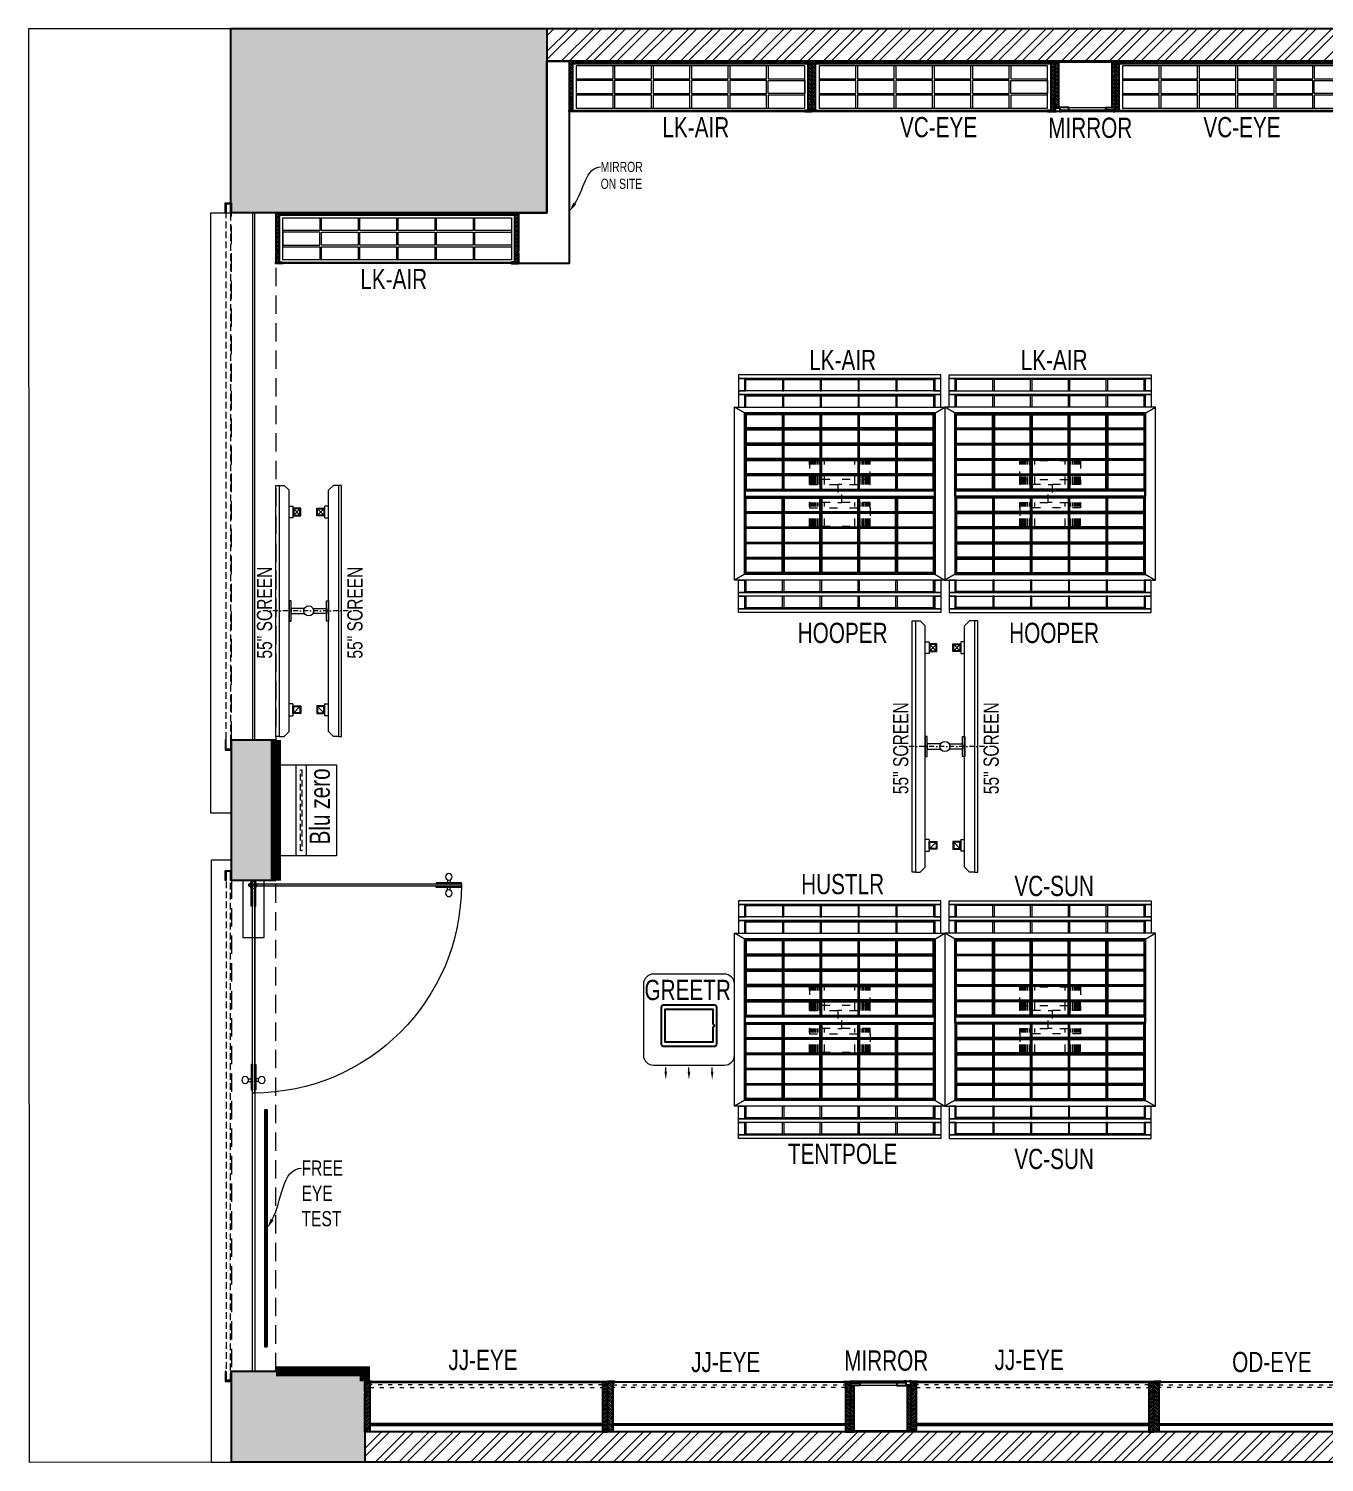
# Model space of a CAD drawing. Header units: feet. Extents: x 9819784 to 9831901, y -7052673 to -7045588.
# Drawn here: x 9819784 to 9826189, y -7052673 to -7045588 of the extents above; entities that cross this region are included whole.
import ezdxf
from ezdxf import colors
from ezdxf.entities.mleader import LeaderData, LeaderLine
from ezdxf.math import Vec2, Vec3

# ---------------------------------------------------------------- set-up
doc = ezdxf.new("R2010")
doc.units = ezdxf.units.FT
doc.header["$LTSCALE"] = 33
doc.header["$MEASUREMENT"] = 0
for name, pattern in [('a_p6_plan_L18$0$HIDDEN', [0.375, 0.25, -0.125]), ('ACAD_ISO03W100', [30, 12, -18]), ('D10_DASHED', [0.75, 0.5, -0.25]), ('DASHDOT2', [0.5, 0.25, -0.125, 0, -0.125]), ('HIDDENX2', [0.75, 0.5, -0.25])]:
    doc.linetypes.add(name, pattern=pattern)
for name, color, linetype, lineweight in [('A-Glazing', 4, 'Continuous', 20), ('A-shutter', 8, 'Continuous', 18), ('A-WALL HATCH', 251, 'Continuous', 0), ('beam', 90, 'Continuous', 9), ('column hatch', 5, 'Continuous', 0), ('Glazing', 141, 'Continuous', 15), ('LENS-DIM', 252, 'Continuous', 5), ('LENS-FURNITURE', 13, 'Continuous', 9), ('LENS-PARTITION', 21, 'Continuous', 25), ('LENS-TEXT', 31, 'Continuous', 5), ('LENS_DIMENSION', 193, 'Continuous', 0), ('LENS_TEXT', 31, 'Continuous', 5), ('LK-EQPMT', 3, 'Continuous', 18), ('LK-FF&E FLOOR', 1, 'Continuous', 9), ('LK-FF&E WALL', 1, 'Continuous', 9), ('LK-IT', 3, 'Continuous', 18), ('LK-MIRROR', 133, 'Continuous', 13), ('LN-ELEVATION-1', 81, 'Continuous', 25), ('LN-ELEVATION-2', 103, 'Continuous', 20), ('LN-ELEVATION-3', 125, 'Continuous', 18), ('LN-ELEVATION-4', 145, 'Continuous', 13), ('LN-ELEVATION-5', 167, 'Continuous', 5), ('LN-HATCH', 251, 'Continuous', 0), ('PLANO-TXT', 252, 'Continuous', 5), ('rolling shutter', 1, 'Continuous', 5), ('Steps', 4, 'Continuous', 9)]:
    doc.layers.add(name, color=color, linetype=linetype, lineweight=lineweight)
doc.layers.add('A-WALL', color=1, linetype='Continuous')
doc.layers.add('column', color=10, linetype='Continuous')
doc.styles.add('LK TXT', font='GILC____.TTF', dxfattribs={"height": 100})
doc.styles.get("Standard").update_dxf_attribs({"font": 'GILC____.TTF'})
pattern_1 = [(45, (7858054.0837, 3504049.203), (-4.4901280605, 4.4901280605), [])]

# ---------------------------------------------------------------- blocks, each defined once
blk = doc.blocks.new('*U48')
at = {"layer": 'A-shutter', "color": 5, "ltscale": 10}
for points in [[(41040866.5, -1561539.2), (41040866.5, -1561544.2), (41040821.5, -1561544.2), (41040821.5, -1561564.2), (41040866.5, -1561564.2), (41040866.5, -1561569.2), (41040816.5, -1561569.2), (41040816.5, -1561539.2)], [(41043291.5, -1561539.2), (41043291.5, -1561544.2), (41043336.5, -1561544.2), (41043336.5, -1561564.2), (41043291.5, -1561564.2), (41043291.5, -1561569.2), (41043341.5, -1561569.2), (41043341.5, -1561539.2)]]:
    blk.add_lwpolyline(points, close=True, dxfattribs=at)
at = {"layer": 'A-shutter', "color": 5, "linetype": 'HIDDENX2', "ltscale": 2}
blk.add_lwpolyline([(41040821.5, -1561544.2), (41040821.5, -1561564.2), (41043336.5, -1561564.2), (41043336.5, -1561544.2)], close=True, dxfattribs=at)
blk = doc.blocks.new('*U49')
at = {"layer": 'A-shutter', "color": 5, "ltscale": 10}
for points in [[(41040866.5, -1561539.2), (41040866.5, -1561544.2), (41040821.5, -1561544.2), (41040821.5, -1561564.2), (41040866.5, -1561564.2), (41040866.5, -1561569.2), (41040816.5, -1561569.2), (41040816.5, -1561539.2)], [(41043470.2, -1561539.2), (41043470.2, -1561544.2), (41043515.2, -1561544.2), (41043515.2, -1561564.2), (41043470.2, -1561564.2), (41043470.2, -1561569.2), (41043520.2, -1561569.2), (41043520.2, -1561539.2)]]:
    blk.add_lwpolyline(points, close=True, dxfattribs=at)
at = {"layer": 'A-shutter', "color": 5, "linetype": 'HIDDENX2', "ltscale": 2}
blk.add_lwpolyline([(41040821.5, -1561544.2), (41040821.5, -1561564.2), (41043515.2, -1561564.2), (41043515.2, -1561544.2)], close=True, dxfattribs=at)
blk = doc.blocks.new('A$C917db70c')
at = {"layer": 'A-WALL HATCH'}
h = blk.add_hatch(dxfattribs=at)
h.set_pattern_fill('ANSI32', color=256, scale=222)
h.set_pattern_definition([(45, (-12.4, 3825.26), (-58.86664, 58.86664), []), (45, (26.84, 3825.26), (-58.86664, 58.86664), [])])
h.paths.add_polyline_path([(0, 4075), (-210, 4075), (-210, 3508), (0, 3508)])
h.paths.add_polyline_path([(0, 2665), (-210, 2665), (-210, 2098), (0, 2098)])
h.paths.add_polyline_path([(0, 2665), (0, 3508), (-210, 3508), (-210, 3210), (-210, 2960), (-210, 2665)])
h.paths.add_polyline_path([(0, 455), (0, 2098), (-210, 2098), (-210, 1460.5), (-210, 455)])
h.paths.add_polyline_path([(0, 4075), (0, 7085), (-2305, 7085), (-2305, 6935), (-210, 6935), (-210, 4075)])
h.paths.add_polyline_path([(-645, 0), (-645, 150), (-10455, 150), (-10455, 0)])
h.paths.add_polyline_path([(-3475, 6925), (-3475, 7085), (-9555, 7085), (-9555, 6924.8)])
at = {"layer": 'column hatch'}
h = blk.add_hatch(color=251, dxfattribs=at)
h.dxf.hatch_style = 1
h.paths.add_polyline_path([(-2305, 6335), (-2305, 7085), (-3475, 7085), (-3475, 6335)])
h.paths.add_polyline_path([(0, 0), (0, 455), (-645, 455), (-645, 0)])
h.paths.add_polyline_path([(-10455, 450), (-11115, 450), (-11115, 0), (-11115, 0), (-10455, 0)])
h.paths.add_polyline_path([(-9555, 6174.8), (-9555, 7085), (-11118, 7085), (-11118, 6174.8), (-10938, 6174.8)])
h.paths.add_polyline_path([(-10895, 2875), (-10895, 3570), (-11115, 3570), (-11115, 2875)])
at = {"layer": 'A-WALL'}
for p, q in [((0, 7085), (-11118, 7085)), ((-3475, 6925), (-9555, 6924.8)), ((-645, 150), (-10455, 150)), ((0, 0), (-11115, 0))]:
    blk.add_line(p, q, dxfattribs=at)
at = {"layer": 'beam', "linetype": 'a_p6_plan_L18$0$HIDDEN', "lineweight": 5, "ltscale": 11}
for points in [[(-10895, 3570), (-11115, 3570), (-11115, 6174.8), (-10895, 6174.8)], [(-10895, 2875), (-11115, 2875), (-11115, 450), (-10895, 450)]]:
    blk.add_lwpolyline(points, close=True, dxfattribs=at)
at = {"layer": 'column'}
for p, q in [((-11118, 6174.8), (-11118, 7085)), ((-9555, 7085), (-9555, 6174.8)), ((-9555, 6174.8), (-11118, 6174.8)), ((-11115, 3570), (-10895, 3570)), ((-11115, 2975), (-11115, 3570)), ((-10895, 3570), (-10895, 2875)), ((-11115, 2875), (-11115, 2975)), ((-10895, 2875), (-11115, 2875)), ((-11115, 450), (-10455, 450)), ((-11115, 0), (-11115, 450)), ((-10455, 450), (-10455, 0))]:
    blk.add_line(p, q, dxfattribs=at)
at = {"layer": 'Steps'}
for p, q in [((-11118, 7085), (-12117.1, 7084.7)), ((-12117.1, 7084.7), (-12115.2, -0.3)), ((-11215, 2975), (-11215, 0)), ((-11115, 2975), (-11215, 2975)), ((-11115, 0), (-12115.2, -0.3)), ((-11215, 0), (-11115, 0))]:
    blk.add_line(p, q, dxfattribs=at)
blk.add_lwpolyline([(-11118, 6173.8), (-11218, 6173.8), (-11218, 3210), (-11115, 3210.1)], dxfattribs=at)
at = {"layer": 'rolling shutter', "color": 2, "xscale": -1, "rotation": 269.999999999999}
blk.add_blockref('*U49', (1550424.2, -41037296.5), dxfattribs=at)
at = {"layer": 'rolling shutter', "color": 2, "rotation": 270.000000000001}
blk.add_blockref('*U48', (1550424.2, 41043741.5), dxfattribs=at)
blk = doc.blocks.new('Entrance Door')
at = {"layer": 'Glazing', "ltscale": 111}
blk.add_hatch(color=256, dxfattribs=at).paths.add_polyline_path([(18, -34.8), (18, -1235), (30, -1235), (30, -34.8)])
at = {"layer": 'Glazing'}
for p, q in [((30, -54.2), (18, -66.2)), ((1117.8, -31.3), (1117.8, -54.3)), ((1117.8, -89.2), (1117.8, -66.3)), ((1132.8, -31.3), (1132.8, -54.3)), ((1132.8, -89.2), (1132.8, -66.3))]:
    blk.add_line(p, q, dxfattribs=at)
at = {"layer": 'Glazing', "ltscale": 44}
for p, q in [((-4.9, -1156.3), (18, -1156.3)), ((-4.9, -1171.3), (18, -1171.3)), ((52.9, -1156.3), (30, -1156.3)), ((52.9, -1171.3), (30, -1171.3))]:
    blk.add_line(p, q, dxfattribs=at)
at = {"layer": 'Glazing'}
for points in [[(320, -120.5), (0, -120.5), (0, 0), (320, 0)], [(0, -54.2), (142.5, -54.2), (142.5, -46.8), (0, -46.8)], [(0, -66.2), (142.5, -66.2), (142.5, -73.7), (0, -73.7)], [(1180.8, -54.3), (1038.3, -54.3), (1038.3, -46.8), (1180.8, -46.8)], [(1180.8, -66.3), (1038.3, -66.3), (1038.3, -73.8), (1180.8, -73.8)]]:
    blk.add_lwpolyline(points, close=True, dxfattribs=at)
at = {"layer": 'Glazing', "ltscale": 222}
blk.add_lwpolyline([(-1.5, -66.2), (1198.8, -66.2), (1198.8, -54.2), (-1.5, -54.2)], close=True, dxfattribs=at)
at = {"layer": 'Glazing', "ltscale": 111}
blk.add_lwpolyline([(18, -34.8), (18, -1235), (30, -1235), (30, -34.8)], close=True, dxfattribs=at)
at = {"layer": 'Glazing', "ltscale": 44}
for points in [[(18, -1092.5), (18, -1235), (10.5, -1235), (10.5, -1092.5)], [(30, -1092.5), (30, -1235), (37.5, -1235), (37.5, -1092.5)]]:
    blk.add_lwpolyline(points, close=True, dxfattribs=at)
at = {"layer": 'Glazing'}
for centre, radius in [((1125.3, -13.9), 19), ((24, -58.7), 19.8), ((1125.3, -106.6), 19)]:
    blk.add_circle(centre, radius, dxfattribs=at)
at = {"layer": 'Glazing', "ltscale": 44}
for centre in [(-22.4, -1163.8), (70.4, -1163.8)]:
    blk.add_circle(centre, 19, dxfattribs=at)
at = {"layer": 'Glazing', "ltscale": 222}
blk.add_arc((24, -60.2), 1174.8, 270, 359.99955, dxfattribs=at)
blk = doc.blocks.new('MIRROR')
at = {"layer": 'LN-HATCH', "ltscale": 0.5}
h = blk.add_hatch(dxfattribs=at)
h.set_pattern_fill('ANSI31', color=256, scale=2)
h.set_pattern_definition([(45, (4060433.7416, 1708720.787), (-4.4901280605, 4.4901280605), [])])
h.paths.add_polyline_path([(212.9, 101.3), (230.9, 101.3), (230.9, -127.7), (212.9, -127.7)])
h.paths.add_polyline_path([(230.9, 95.3), (494.9, 95.3), (494.9, 101.3), (230.9, 101.3)])
h.paths.add_polyline_path([(512.9, 101.3), (494.9, 101.3), (494.9, -127.7), (512.9, -127.7)])
at = {"layer": 'Defpoints'}
blk.add_lwpolyline([(512.9, 101.3), (212.9, 101.3), (212.9, -148.7), (512.9, -148.7)], close=True, dxfattribs=at)
at = {"layer": 'LN-ELEVATION-1'}
for points in [[(212.9, 101.3), (230.9, 101.3), (230.9, -127.7), (212.9, -127.7)], [(230.9, 95.3), (494.9, 95.3), (494.9, 101.3), (230.9, 101.3)], [(512.9, 101.3), (494.9, 101.3), (494.9, -127.7), (512.9, -127.7)], [(259.9, -141.7), (259.9, -127.7), (214.9, -127.7), (214.9, -148.7), (223.9, -148.7), (223.9, -147.2), (216.4, -147.2), (216.4, -141.7)], [(442.9, -141.7), (442.9, -127.7), (487.9, -127.7), (487.9, -148.7), (478.9, -148.7), (478.9, -147.2), (486.4, -147.2), (486.4, -141.7)], [(504.9, -148.7), (504.9, -147.2), (509.4, -147.2), (509.4, -129.2), (487.9, -129.2), (487.9, -127.7), (510.9, -127.7), (510.9, -148.7)]]:
    blk.add_lwpolyline(points, close=True, dxfattribs=at)
at = {"layer": 'LN-ELEVATION-2', "color": 4, "lineweight": 0}
blk.add_lwpolyline([(216.4, -141.7), (486.4, -141.7), (486.4, -147.2), (216.4, -147.2)], close=True, dxfattribs=at)
at = {"layer": 'LN-ELEVATION-2'}
blk.add_lwpolyline([(259.9, -141.7), (442.9, -141.7), (442.9, -127.7), (259.9, -127.7)], close=True, dxfattribs=at)
at = {"layer": 'LN-ELEVATION-4', "ltscale": 0.5}
blk.add_line((478.9, -148.7), (223.9, -148.7), dxfattribs=at)
blk = doc.blocks.new('JJ SH 1200')
at = {"layer": 'LN-HATCH', "ltscale": 0.5}
h = blk.add_hatch(dxfattribs=at)
h.set_pattern_fill('ANSI31', color=256, scale=2)
h.set_pattern_definition([(45, (4097187.331, 1708800.267), (-4.4901280605, 4.4901280605), [])])
h.paths.add_polyline_path([(792.1, 220), (792.1, 30), (786.1, 30), (786.1, 20), (792.1, 20), (792.1, -24), (767.1, -24), (767.1, 220)])
h.paths.add_polyline_path([(-382.9, 180), (767.1, 180), (767.1, 186), (-382.9, 186)])
h.paths.add_polyline_path([(757.1, -24), (757.1, -30), (792.1, -30), (792.1, -24)])
h.paths.add_polyline_path([(-407.9, 220), (-407.9, 30), (-401.9, 30), (-401.9, 20), (-407.9, 20), (-407.9, -24), (-382.9, -24), (-382.9, 220)])
h.paths.add_polyline_path([(-372.9, -24), (-372.9, -30), (-407.9, -30), (-407.9, -24)])
at = {"layer": 'LN-ELEVATION-1', "ltscale": 0.5}
for points in [[(-407.9, 220), (-407.9, 30), (-401.9, 30), (-401.9, 20), (-407.9, 20), (-407.9, -24), (-382.9, -24), (-382.9, 220)], [(792.1, 220), (792.1, 30), (786.1, 30), (786.1, 20), (792.1, 20), (792.1, -24), (767.1, -24), (767.1, 220)], [(-382.9, 180), (767.1, 180), (767.1, 186), (-382.9, 186)], [(-372.9, -24), (-372.9, -30), (-407.9, -30), (-407.9, -24)], [(757.1, -24), (757.1, -30), (792.1, -30), (792.1, -24)]]:
    blk.add_lwpolyline(points, close=True, dxfattribs=at)
at = {"layer": 'LN-ELEVATION-3', "ltscale": 0.5}
for p, q in [((767.1, 220), (-382.9, 220)), ((757.1, -24), (-372.9, -24)), ((-372.9, -30), (757.1, -30))]:
    blk.add_line(p, q, dxfattribs=at)
at = {"layer": 'LN-ELEVATION-4', "linetype": 'ACAD_ISO03W100', "ltscale": 0.05}
blk.add_lwpolyline([(767.1, 0), (-382.9, 0), (-382.9, -12), (767.1, -12)], close=True, dxfattribs=at)
blk = doc.blocks.new('VC HD 1200')
at = {"layer": 'LN-HATCH', "ltscale": 0.5}
h = blk.add_hatch(dxfattribs=at)
h.set_pattern_fill('ANSI31', color=256, scale=2)
h.set_pattern_definition([(45, (3760859.753, 1795248.936), (-4.490128061, 4.490128061), [])])
h.paths.add_polyline_path([(-1200, 250), (-1200, 60), (-1194, 60), (-1194, 50), (-1200, 50), (-1200, 6), (-1182, 6), (-1182, 250)])
h = blk.add_hatch(dxfattribs=at)
h.set_pattern_fill('ANSI31', color=256, scale=2)
h.set_pattern_definition(pattern_1)
h.paths.add_polyline_path([(0, 250), (0, 60), (-6, 60), (-6, 50), (0, 50), (0, 6), (-18, 6), (-18, 250)])
h = blk.add_hatch(dxfattribs=at)
h.set_pattern_fill('ANSI31', color=256, scale=2)
h.set_pattern_definition([(45, (7858047.0837, 3504049.203), (-4.4901280605, 4.4901280605), [])])
h.paths.add_polyline_path([(-1165, 6), (-1165, 0), (-1200, 0), (-1200, 6)])
h = blk.add_hatch(dxfattribs=at)
h.set_pattern_fill('ANSI31', color=256, scale=2)
h.set_pattern_definition(pattern_1)
h.paths.add_polyline_path([(-28, 6), (-28, 0), (0, 0), (0, 6)])
at = {"layer": 'LN-ELEVATION-1', "ltscale": 0.5}
for points in [[(-1200, 250), (-1200, 60), (-1194, 60), (-1194, 50), (-1200, 50), (-1200, 6), (-1182, 6), (-1182, 250)], [(-18, 238), (-1182, 238), (-1182, 244), (-18, 244)], [(0, 250), (0, 60), (-6, 60), (-6, 50), (0, 50), (0, 6), (-18, 6), (-18, 250)], [(-1165, 6), (-1165, 0), (-1200, 0), (-1200, 6)], [(-35, 6), (-35, 0), (0, 0), (0, 6)]]:
    blk.add_lwpolyline(points, close=True, dxfattribs=at)
at = {"layer": 'LN-ELEVATION-3', "ltscale": 0.5}
for p, q in [((-1182, 250), (-18, 250)), ((-1165, 6), (-35, 6)), ((-35, 0), (-1165, 0))]:
    blk.add_line(p, q, dxfattribs=at)
for points in [[(-1165, 226), (-35, 226), (-35, 18), (-1165, 18)], [(-1165, 226), (-983.3, 226), (-983.3, 162), (-1165, 162)], [(-975.3, 226), (-793.7, 226), (-793.7, 162), (-975.3, 162)], [(-785.7, 226), (-604, 226), (-604, 162), (-785.7, 162)], [(-596, 226), (-414.3, 226), (-414.3, 162), (-596, 162)], [(-406.3, 226), (-224.7, 226), (-224.7, 162), (-406.3, 162)], [(-216.7, 226), (-35, 226), (-35, 162), (-216.7, 162)], [(-1165, 90), (-983.3, 90), (-983.3, 154), (-1165, 154)], [(-975.3, 154), (-793.7, 154), (-793.7, 90), (-975.3, 90)], [(-785.7, 154), (-604, 154), (-604, 90), (-785.7, 90)], [(-596, 154), (-414.3, 154), (-414.3, 90), (-596, 90)], [(-406.3, 154), (-224.7, 154), (-224.7, 90), (-406.3, 90)], [(-216.7, 154), (-35, 154), (-35, 90), (-216.7, 90)], [(-1165, 82), (-983.3, 82), (-983.3, 18), (-1165, 18)], [(-975.3, 82), (-793.7, 82), (-793.7, 18), (-975.3, 18)], [(-785.7, 82), (-604, 82), (-604, 18), (-785.7, 18)], [(-596, 82), (-414.3, 82), (-414.3, 18), (-596, 18)], [(-406.3, 82), (-224.7, 82), (-224.7, 18), (-406.3, 18)], [(-216.7, 82), (-35, 82), (-35, 18), (-216.7, 18)]]:
    blk.add_lwpolyline(points, close=True, dxfattribs=at)
blk = doc.blocks.new('ffgd')
at = {"layer": 'LN-ELEVATION-4', "linetype": 'ACAD_ISO03W100', "ltscale": 0.1}
blk.add_lwpolyline([(0, 47.3), (0, -41.5), (-20, -41.5), (-20, 47.3)], close=True, dxfattribs=at)
at = {"layer": 'LN-ELEVATION-5', "linetype": 'ACAD_ISO03W100', "ltscale": 0.1}
for p, q in [((-159.9, 165.7), (-159.9, 47.3)), ((-159.7, 165.7), (-159.7, 47.3)), ((-159.4, 165.7), (-159.4, 47.3)), ((-159, 165.7), (-159, 47.3)), ((-158.5, 165.7), (-158.5, 47.3)), ((-157.9, 165.7), (-157.9, 47.3)), ((-157.1, 165.7), (-157.1, 47.3)), ((-156.1, 165.7), (-156.1, 47.3)), ((-154.1, 165.7), (-154.1, 47.3)), ((-151.1, 165.7), (-151.1, 47.3)), ((-146.1, 165.7), (-146.1, 47.3)), ((-141.1, 165.7), (-141.1, 47.3)), ((-135.1, 165.7), (-135.1, 47.3)), ((-128.1, 165.7), (-128.1, 47.3)), ((-120.1, 165.7), (-120.1, 47.3)), ((-111.1, 165.7), (-111.1, 47.3)), ((-102.1, 165.7), (-102.1, 47.3)), ((-85, 165.7), (-85, 47.3)), ((65, 165.7), (65, 47.3)), ((82.1, 165.7), (82.1, 47.3)), ((91.1, 165.7), (91.1, 47.3)), ((100.1, 165.7), (100.1, 47.3)), ((108.1, 165.7), (108.1, 47.3)), ((115.1, 165.7), (115.1, 47.3)), ((121.1, 165.7), (121.1, 47.3)), ((126.1, 165.7), (126.1, 47.3)), ((131.1, 165.7), (131.1, 47.3)), ((134.1, 165.7), (134.1, 47.3)), ((136.1, 165.7), (136.1, 47.3)), ((137.1, 165.7), (137.1, 47.3)), ((137.9, 165.7), (137.9, 47.3)), ((138.5, 165.7), (138.5, 47.3)), ((139, 165.7), (139, 47.3)), ((139.4, 165.7), (139.4, 47.3)), ((139.7, 165.7), (139.7, 47.3)), ((139.9, 165.7), (139.9, 47.3)), ((-159.9, -41.5), (-159.9, -159.9)), ((-159.7, -41.5), (-159.7, -159.9)), ((-159.4, -41.5), (-159.4, -159.9)), ((-159, -41.5), (-159, -159.9)), ((-158.5, -41.5), (-158.5, -159.9)), ((-157.9, -41.5), (-157.9, -159.9)), ((-157.1, -41.5), (-157.1, -159.9)), ((-156.1, -41.5), (-156.1, -159.9)), ((-154.1, -41.5), (-154.1, -159.9)), ((-151.1, -41.5), (-151.1, -159.9)), ((-146.1, -41.5), (-146.1, -159.9)), ((-141.1, -41.5), (-141.1, -159.9)), ((-135.1, -41.5), (-135.1, -159.9)), ((-128.1, -41.5), (-128.1, -159.9)), ((-120.1, -41.5), (-120.1, -159.9)), ((-111.1, -41.5), (-111.1, -159.9)), ((-102.1, -41.5), (-102.1, -159.9)), ((-85, -41.5), (-85, -159.9)), ((65, -41.5), (65, -159.9)), ((82.1, -41.5), (82.1, -159.9)), ((91.1, -41.5), (91.1, -159.9)), ((100.1, -41.5), (100.1, -159.9)), ((108.1, -41.5), (108.1, -159.9)), ((115.1, -41.5), (115.1, -159.9)), ((121.1, -41.5), (121.1, -159.9)), ((126.1, -41.5), (126.1, -159.9)), ((131.1, -41.5), (131.1, -159.9)), ((134.1, -41.5), (134.1, -159.9)), ((136.1, -41.5), (136.1, -159.9)), ((137.1, -41.5), (137.1, -159.9)), ((137.9, -41.5), (137.9, -159.9)), ((138.5, -41.5), (138.5, -159.9)), ((139, -41.5), (139, -159.9)), ((139.4, -41.5), (139.4, -159.9)), ((139.7, -41.5), (139.7, -159.9)), ((139.9, -41.5), (139.9, -159.9))]:
    blk.add_line(p, q, dxfattribs=at)
for points in [[(140, 73), (140, 165.7), (-160, 165.7), (-160, 73)], [(140, -67.1), (140, -159.9), (-160, -159.9), (-160, -67.1)]]:
    blk.add_lwpolyline(points, dxfattribs=at)
for points in [[(140, 73), (140, 47.3), (-160, 47.3), (-160, 73)], [(140, -41.5), (140, -67.1), (-160, -67.1), (-160, -41.5)]]:
    blk.add_lwpolyline(points, close=True, dxfattribs=at)
blk = doc.blocks.new('EURO 1040 x 1175')
at = {"layer": 'LN-ELEVATION-1'}
for points in [[(-470, -327.4), (470, -327.4), (470, 467.6), (-470, 467.6)], [(-470, 85.1), (470, 85.1), (470, 467.6), (-470, 467.6)], [(-283.2, 85.1), (-277.2, 85.1), (-277.2, 467.6), (-283.2, 467.6)], [(-96.4, 85.1), (-90.4, 85.1), (-90.4, 467.6), (-96.4, 467.6)], [(90.4, 85.1), (96.4, 85.1), (96.4, 467.6), (90.4, 467.6)], [(277.2, 85.1), (283.2, 85.1), (283.2, 467.6), (277.2, 467.6)], [(-470, 386.6), (-283.2, 386.6), (-283.2, 392.6), (-470, 392.6)], [(-277.2, 386.6), (-96.4, 386.6), (-96.4, 392.6), (-277.2, 392.6)], [(-90.4, 386.6), (90.4, 386.6), (90.4, 392.6), (-90.4, 392.6)], [(96.4, 386.6), (277.2, 386.6), (277.2, 392.6), (96.4, 392.6)], [(283.2, 386.6), (470, 386.6), (470, 392.6), (283.2, 392.6)], [(-470, 311.2), (-283.2, 311.2), (-283.2, 317.2), (-470, 317.2)], [(-277.2, 311.2), (-96.4, 311.2), (-96.4, 317.2), (-277.2, 317.2)], [(-90.4, 311.2), (90.4, 311.2), (90.4, 317.2), (-90.4, 317.2)], [(96.4, 311.2), (277.2, 311.2), (277.2, 317.2), (96.4, 317.2)], [(283.2, 311.2), (470, 311.2), (470, 317.2), (283.2, 317.2)], [(-470, 235.8), (-283.2, 235.8), (-283.2, 241.8), (-470, 241.8)], [(-277.2, 235.8), (-96.4, 235.8), (-96.4, 241.8), (-277.2, 241.8)], [(-90.4, 235.8), (90.4, 235.8), (90.4, 241.8), (-90.4, 241.8)], [(96.4, 235.8), (277.2, 235.8), (277.2, 241.8), (96.4, 241.8)], [(283.2, 235.8), (470, 235.8), (470, 241.8), (283.2, 241.8)], [(-470, 160.4), (-283.2, 160.4), (-283.2, 166.4), (-470, 166.4)], [(-277.2, 160.4), (-96.4, 160.4), (-96.4, 166.4), (-277.2, 166.4)], [(-90.4, 160.4), (90.4, 160.4), (90.4, 166.4), (-90.4, 166.4)], [(96.4, 160.4), (277.2, 160.4), (277.2, 166.4), (96.4, 166.4)], [(283.2, 160.4), (470, 160.4), (470, 166.4), (283.2, 166.4)], [(-470, 85.1), (470, 85.1), (470, 55.1), (-470, 55.1)], [(-470, 55.1), (470, 55.1), (470, -327.4), (-470, -327.4)], [(-283.2, 55.1), (-277.2, 55.1), (-277.2, -327.4), (-283.2, -327.4)], [(-96.4, 55.1), (-90.4, 55.1), (-90.4, -327.4), (-96.4, -327.4)], [(90.4, 55.1), (96.4, 55.1), (96.4, -327.4), (90.4, -327.4)], [(277.2, 55.1), (283.2, 55.1), (283.2, -327.4), (277.2, -327.4)], [(-470, -20.3), (-283.2, -20.3), (-283.2, -26.3), (-470, -26.3)], [(-277.2, -20.3), (-96.4, -20.3), (-96.4, -26.3), (-277.2, -26.3)], [(-90.4, -20.3), (90.4, -20.3), (90.4, -26.3), (-90.4, -26.3)], [(96.4, -20.3), (277.2, -20.3), (277.2, -26.3), (96.4, -26.3)], [(283.2, -20.3), (470, -20.3), (470, -26.3), (283.2, -26.3)], [(-470, -95.7), (-283.2, -95.7), (-283.2, -101.7), (-470, -101.7)], [(-277.2, -95.7), (-96.4, -95.7), (-96.4, -101.7), (-277.2, -101.7)], [(-90.4, -95.7), (90.4, -95.7), (90.4, -101.7), (-90.4, -101.7)], [(96.4, -95.7), (277.2, -95.7), (277.2, -101.7), (96.4, -101.7)], [(283.2, -95.7), (470, -95.7), (470, -101.7), (283.2, -101.7)], [(-470, -171.1), (-283.2, -171.1), (-283.2, -177.1), (-470, -177.1)], [(-277.2, -171.1), (-96.4, -171.1), (-96.4, -177.1), (-277.2, -177.1)], [(-90.4, -171.1), (90.4, -171.1), (90.4, -177.1), (-90.4, -177.1)], [(96.4, -171.1), (277.2, -171.1), (277.2, -177.1), (96.4, -177.1)], [(283.2, -171.1), (470, -171.1), (470, -177.1), (283.2, -177.1)], [(-470, -246.4), (-283.2, -246.4), (-283.2, -252.4), (-470, -252.4)], [(-277.2, -246.4), (-96.4, -246.4), (-96.4, -252.4), (-277.2, -252.4)], [(-90.4, -246.4), (90.4, -246.4), (90.4, -252.4), (-90.4, -252.4)], [(96.4, -246.4), (277.2, -246.4), (277.2, -252.4), (96.4, -252.4)], [(283.2, -246.4), (470, -246.4), (470, -252.4), (283.2, -252.4)]]:
    blk.add_lwpolyline(points, close=True, dxfattribs=at)
for points in [[(-283.2, 461.6), (-464, 461.6), (-464, 317.2)], [(-96.4, 461.6), (-277.2, 461.6)], [(90.4, 461.6), (-90.4, 461.6)], [(277.2, 461.6), (96.4, 461.6)], [(464, 317.2), (464, 461.6), (283.2, 461.6)], [(-464, 311.2), (-464, 241.8)], [(464, 241.8), (464, 311.2)], [(-464, 235.8), (-464, 166.4)], [(464, 166.4), (464, 235.8)], [(-464, 160.4), (-464, 91.1), (-283.2, 91.1)], [(283.2, 91.1), (464, 91.1), (464, 160.4)], [(-277.2, 91.1), (-96.4, 91.1)], [(-90.4, 91.1), (90.4, 91.1)], [(96.4, 91.1), (277.2, 91.1)], [(-464, -20.3), (-464, 49.1), (-283.2, 49.1)], [(-277.2, 49.1), (-96.4, 49.1)], [(-90.4, 49.1), (90.4, 49.1)], [(96.4, 49.1), (277.2, 49.1)], [(283.2, 49.1), (464, 49.1), (464, -20.3)], [(-464, -95.7), (-464, -26.3)], [(464, -26.3), (464, -95.7)], [(-464, -171.1), (-464, -101.7)], [(464, -101.7), (464, -171.1)], [(-283.2, -321.4), (-464, -321.4), (-464, -177.1)], [(464, -177.1), (464, -321.4), (283.2, -321.4)], [(-96.4, -321.4), (-277.2, -321.4)], [(90.4, -321.4), (-90.4, -321.4)], [(277.2, -321.4), (96.4, -321.4)]]:
    blk.add_lwpolyline(points, dxfattribs=at)
at = {"layer": 'LN-ELEVATION-2'}
blk.add_lwpolyline([(-520, -357.4), (520, -357.4), (520, 497.6), (-520, 497.6)], close=True, dxfattribs=at)
for points in [[(-470, 467.6), (-520, 497.6)], [(470, 467.6), (520, 497.6)], [(-470, -327.4), (-520, -357.4)], [(470, -327.4), (520, -357.4)]]:
    blk.add_lwpolyline(points, dxfattribs=at)
at = {"layer": 'LN-ELEVATION-3'}
for points in [[(-500, 559.6), (500, 559.6), (500, 577.6), (-500, 577.6)], [(-500, 497.6), (-470, 497.6), (-470, 559.6), (-500, 559.6)], [(470, 497.6), (500, 497.6), (500, 559.6), (470, 559.6)], [(-500, -357.4), (-470, -357.4), (-470, -419.4), (-500, -419.4)], [(-500, -419.4), (500, -419.4), (500, -437.4), (-500, -437.4)], [(470, -357.4), (500, -357.4), (500, -419.4), (470, -419.4)]]:
    blk.add_lwpolyline(points, close=True, dxfattribs=at)
at = {"layer": 'LN-ELEVATION-4'}
for points in [[(-500, 639.6), (500, 639.6), (500, 657.6), (-500, 657.6)], [(-500, 577.6), (-470, 577.6), (-470, 639.6), (-500, 639.6)], [(470, 577.6), (500, 577.6), (500, 639.6), (470, 639.6)], [(-470, 497.6), (-464, 497.6), (-464, 559.6), (-470, 559.6)], [(-464, 553.6), (-283.2, 553.6), (-283.2, 559.6), (-464, 559.6)], [(-283.2, 497.6), (-277.2, 497.6), (-277.2, 559.6), (-283.2, 559.6)], [(-277.2, 553.6), (-96.4, 553.6), (-96.4, 559.6), (-277.2, 559.6)], [(-96.4, 497.6), (-90.4, 497.6), (-90.4, 559.6), (-96.4, 559.6)], [(-90.4, 553.6), (90.4, 553.6), (90.4, 559.6), (-90.4, 559.6)], [(90.4, 497.6), (96.4, 497.6), (96.4, 559.6), (90.4, 559.6)], [(96.4, 553.6), (277.2, 553.6), (277.2, 559.6), (96.4, 559.6)], [(277.2, 497.6), (283.2, 497.6), (283.2, 559.6), (277.2, 559.6)], [(283.2, 553.6), (464, 553.6), (464, 559.6), (283.2, 559.6)], [(464, 497.6), (470, 497.6), (470, 559.6), (464, 559.6)], [(-470, -357.4), (-464, -357.4), (-464, -419.4), (-470, -419.4)], [(-464, -413.4), (-283.2, -413.4), (-283.2, -419.4), (-464, -419.4)], [(-283.2, -357.4), (-277.2, -357.4), (-277.2, -419.4), (-283.2, -419.4)], [(-277.2, -413.4), (-96.4, -413.4), (-96.4, -419.4), (-277.2, -419.4)], [(-96.4, -357.4), (-90.4, -357.4), (-90.4, -419.4), (-96.4, -419.4)], [(-90.4, -413.4), (90.4, -413.4), (90.4, -419.4), (-90.4, -419.4)], [(90.4, -357.4), (96.4, -357.4), (96.4, -419.4), (90.4, -419.4)], [(96.4, -413.4), (277.2, -413.4), (277.2, -419.4), (96.4, -419.4)], [(277.2, -357.4), (283.2, -357.4), (283.2, -419.4), (277.2, -419.4)], [(283.2, -413.4), (464, -413.4), (464, -419.4), (283.2, -419.4)], [(464, -357.4), (470, -357.4), (470, -419.4), (464, -419.4)], [(-500, -437.4), (-470, -437.4), (-470, -499.4), (-500, -499.4)], [(470, -437.4), (500, -437.4), (500, -499.4), (470, -499.4)], [(-500, -499.4), (500, -499.4), (500, -517.4), (-500, -517.4)]]:
    blk.add_lwpolyline(points, close=True, dxfattribs=at)
at = {"layer": 'LN-ELEVATION-5'}
for points in [[(-470, 577.6), (-464, 577.6), (-464, 639.6), (-470, 639.6)], [(-464, 633.6), (-283.2, 633.6), (-283.2, 639.6), (-464, 639.6)], [(-283.2, 577.6), (-277.2, 577.6), (-277.2, 639.6), (-283.2, 639.6)], [(-277.2, 633.6), (-96.4, 633.6), (-96.4, 639.6), (-277.2, 639.6)], [(-96.4, 577.6), (-90.4, 577.6), (-90.4, 639.6), (-96.4, 639.6)], [(-90.4, 633.6), (90.4, 633.6), (90.4, 639.6), (-90.4, 639.6)], [(90.4, 577.6), (96.4, 577.6), (96.4, 639.6), (90.4, 639.6)], [(96.4, 633.6), (277.2, 633.6), (277.2, 639.6), (96.4, 639.6)], [(277.2, 577.6), (283.2, 577.6), (283.2, 639.6), (277.2, 639.6)], [(283.2, 633.6), (464, 633.6), (464, 639.6), (283.2, 639.6)], [(464, 577.6), (470, 577.6), (470, 639.6), (464, 639.6)], [(-470, -437.4), (-464, -437.4), (-464, -499.4), (-470, -499.4)], [(-464, -493.4), (-283.2, -493.4), (-283.2, -499.4), (-464, -499.4)], [(-283.2, -437.4), (-277.2, -437.4), (-277.2, -499.4), (-283.2, -499.4)], [(-277.2, -493.4), (-96.4, -493.4), (-96.4, -499.4), (-277.2, -499.4)], [(-96.4, -437.4), (-90.4, -437.4), (-90.4, -499.4), (-96.4, -499.4)], [(-90.4, -493.4), (90.4, -493.4), (90.4, -499.4), (-90.4, -499.4)], [(90.4, -437.4), (96.4, -437.4), (96.4, -499.4), (90.4, -499.4)], [(96.4, -493.4), (277.2, -493.4), (277.2, -499.4), (96.4, -499.4)], [(277.2, -437.4), (283.2, -437.4), (283.2, -499.4), (277.2, -499.4)], [(283.2, -493.4), (464, -493.4), (464, -499.4), (283.2, -499.4)], [(464, -437.4), (470, -437.4), (470, -499.4), (464, -499.4)]]:
    blk.add_lwpolyline(points, close=True, dxfattribs=at)
at = {"layer": 'LENS-DIM'}
blk.add_blockref('ffgd', (10, 67.1), dxfattribs=at)
blk = doc.blocks.new('GREETR 450x450')
at = {"layer": 'LN-ELEVATION-1', "linetype": 'ByBlock', "lineweight": -2}
for p, q in [((481.3, 339.7), (461, 339.7)), ((481.3, 225), (461, 225)), ((481.3, 110.3), (461, 110.3))]:
    blk.add_line(p, q, dxfattribs=at)
at = {"layer": 'LN-ELEVATION-1'}
for points in [[(355.5, 98.3), (355.5, 352.3, 0.414214), (345.5, 362.3), (163.5, 362.3, 0.414214), (153.5, 352.3), (153.5, 98.3, 0.414214), (163.5, 88.3), (345.5, 88.3, 0.414214)], [(264, 342.8), (336.5, 342.8), (336.5, 107.8), (172.5, 107.8), (172.5, 342.8), (245, 342.8, 0.327538), (246.9, 344.2, -0.733799), (262.1, 344.2, 0.327538)]]:
    blk.add_lwpolyline(points, format="xyb", close=True, dxfattribs=at)
at = {"layer": 'LN-ELEVATION-1', "linetype": 'ByBlock', "lineweight": -2}
for points in [[(481.3, 346.4), (481.3, 333.1), (521.3, 339.7)], [(481.3, 231.7), (481.3, 218.3), (521.3, 225)], [(481.3, 116.9), (481.3, 103.6), (521.3, 110.3)]]:
    blk.add_solid(points, dxfattribs=at)
at = {"layer": 'LN-ELEVATION-2'}
blk.add_lwpolyline([(50, 0), (400, 0, 0.414214), (450, 50), (450, 400, 0.414214), (400, 450), (50, 450, 0.414214), (0, 400), (0, 50, 0.414214)], format="xyb", close=True, dxfattribs=at)
at = {"layer": 'LENS-TEXT', "color": 0, "linetype": 'Continuous', "ltscale": 3, "insert": (78.9, 218.7), "char_height": 100, "attachment_point": 5, "rotation": 90, "style": 'LK TXT'}
blk.add_mtext_dynamic_manual_height_columns('GREETR', width=353.056, gutter_width=0.5, heights=[0], dxfattribs=at)
blk = doc.blocks.new('BLUE ZERO')
at = {"layer": 'LENS-FURNITURE', "ltscale": 0.5}
for points in [[(86206.7, 120883.4), (86206.7, 120433.4), (85906.7, 120433.4), (85906.7, 120883.4)], [(86106.7, 120883.4), (86106.7, 120433.4), (86056.7, 120433.4), (86056.7, 120883.4)]]:
    blk.add_lwpolyline(points, close=True, dxfattribs=at)
at = {"layer": 'LENS-FURNITURE', "linetype": 'D10_DASHED', "ltscale": 2}
blk.add_lwpolyline([(86085.7, 120858.4), (86085.7, 120458.4), (86077.7, 120458.4), (86077.7, 120858.4)], close=True, dxfattribs=at)
blk = doc.blocks.new('55INCH')
at = {"layer": 'LK-EQPMT', "ltscale": 12}
for p, q in [((2111558.8, 1135690.5), (2111583.2, 1135690.5)), ((2111583.2, 1135690.5), (2111607.7, 1135666)), ((2111607.7, 1134473.9), (2111607.7, 1135666)), ((2111607.7, 1135587.9), (2111627.2, 1135587.9)), ((2111627.2, 1135587.9), (2111627.2, 1135529.3)), ((2111627.2, 1135529.3), (2111607.7, 1135529.3)), ((2111627.2, 1134610.6), (2111607.7, 1134610.6)), ((2111627.2, 1134610.6), (2111627.2, 1134552)), ((2111607.7, 1134552), (2111627.2, 1134552)), ((2111558.8, 1134449.5), (2111583.2, 1134449.5)), ((2111583.2, 1134449.5), (2111607.7, 1134473.9))]:
    blk.add_line(p, q, dxfattribs=at)
at = {"layer": 'LK-EQPMT'}
for p, q in [((2111661.6, 1135543.3), (2111631, 1135573.9)), ((2111661.6, 1135573.9), (2111631, 1135543.3)), ((2111661.6, 1134597.1), (2111631, 1134566.5))]:
    blk.add_line(p, q, dxfattribs=at)
at = {"layer": 'LK-EQPMT', "ltscale": 12}
blk.add_lwpolyline([(2111542.6, 1135690.5), (2111558.8, 1135690.5), (2111558.8, 1134449.5), (2111542.6, 1134449.5)], close=True, dxfattribs=at)
at = {"layer": 'LK-EQPMT'}
for points in [[(2111627.2, 1135577.7), (2111627.2, 1135539.5), (2111665.4, 1135539.5), (2111665.4, 1135577.7)], [(2111631, 1135573.9), (2111631, 1135543.3), (2111661.6, 1135543.3), (2111661.6, 1135573.9)], [(2111627.2, 1134562.7), (2111627.2, 1134600.9), (2111665.4, 1134600.9), (2111665.4, 1134562.7)], [(2111631, 1134566.5), (2111631, 1134597.1), (2111661.6, 1134597.1), (2111661.6, 1134566.5)]]:
    blk.add_lwpolyline(points, close=True, dxfattribs=at)

msp = doc.modelspace()

# ---------------------------------------------------------------- linework, layer by layer
msp.add_lwpolyline([(9820963, -7052101.5), (9820963, -7050933.5), (9820951, -7050933.5), (9820951, -7052101.5)], close=True)
at = {"layer": 'A-Glazing'}
for points in [[(9820902.3, -7049103.2), (9820902.3, -7046498.4), (9820890.3, -7046498.4), (9820890.3, -7049103.2)], [(9820902.3, -7049798.2), (9820902.3, -7052223.2), (9820890.3, -7052223.2), (9820890.3, -7049798.2)]]:
    msp.add_lwpolyline(points, close=True, dxfattribs=at)
at = {"layer": 'LENS-PARTITION'}
msp.add_lwpolyline([(9822456.3, -7045748.3), (9822456.3, -7046748.4), (9822206.3, -7046748.4), (9822206.3, -7046498.4), (9822346.3, -7046498.4), (9822346.3, -7045748.3)], close=True, dxfattribs=at)
at = {"layer": 'LK-IT', "color": 1, "linetype": 'DASHDOT2', "ltscale": 3}
for p, q in [((9821413.3, -7048465.7), (9820924.3, -7048465.7)), ((9824558.4, -7049135.7), (9824069.3, -7049135.7))]:
    msp.add_line(p, q, dxfattribs=at)
at = {"layer": 'LK-IT'}
for points in [[(9821071.4, -7048415.7), (9821071.4, -7048515.7), (9821081.4, -7048515.7), (9821081.4, -7048415.7)], [(9821266.2, -7048415.7), (9821266.2, -7048515.7), (9821256.2, -7048515.7), (9821256.2, -7048415.7)], [(9824216.4, -7049085.7), (9824216.4, -7049185.7), (9824226.4, -7049185.7), (9824226.4, -7049085.7)], [(9824411.3, -7049085.7), (9824411.3, -7049185.7), (9824401.3, -7049185.7), (9824401.3, -7049085.7)]]:
    msp.add_lwpolyline(points, close=True, dxfattribs=at)
for points in [[(9821147.2, -7048453.2), (9821081.4, -7048453.2), (9821081.4, -7048478.2), (9821147.2, -7048478.2, -0.267949), (9821147.2, -7048453.2, 1)], [(9821190.5, -7048453.2), (9821256.2, -7048453.2), (9821256.2, -7048478.2), (9821190.5, -7048478.2, 0.267949), (9821190.5, -7048453.2, -1)], [(9824292.2, -7049123.2), (9824226.4, -7049123.2), (9824226.4, -7049148.2), (9824292.2, -7049148.2, -0.267949), (9824292.2, -7049123.2, 1)], [(9824335.5, -7049123.2), (9824401.3, -7049123.2), (9824401.3, -7049148.2), (9824335.5, -7049148.2, 0.267949), (9824335.5, -7049123.2, -1)]]:
    msp.add_lwpolyline(points, format="xyb", dxfattribs=at)
at = {"layer": 'LK-IT', "color": 1}
for centre in [(9821168.8, -7048465.7), (9824313.8, -7049135.7)]:
    msp.add_circle(centre, 25, dxfattribs=at)
at = {"layer": 'LK-MIRROR', "linetype": 'ACAD_ISO03W100', "ltscale": 0.05, "const_width": 50}
for points in [[(9821006.3, -7049103.2), (9821006.3, -7049798.2)], [(9821446.3, -7052273.2), (9821446.3, -7052223.2), (9821006.3, -7052223.2)]]:
    msp.add_lwpolyline(points, dxfattribs=at)

# ---------------------------------------------------------------- block references
at = {"layer": 'A-Glazing', "xscale": -0.8748404702498984, "yscale": 0.8748404702498984, "zscale": 0.8748404702498984, "rotation": 89.99998890926607}
msp.add_blockref('Entrance Door', (9820842.9, -7049799.5), dxfattribs=at)
at = {"layer": 'LENS_DIMENSION'}
msp.add_blockref('A$C917db70c', (9831901.3, -7052673.2), dxfattribs=at)
at = {"layer": 'LK-FF&E FLOOR', "xscale": -1, "rotation": 180}
for p in [(9823793.8, -7047815.7), (9823793.8, -7050415.6)]:
    msp.add_blockref('EURO 1040 x 1175', p, dxfattribs=at)
at = {"layer": 'LK-FF&E FLOOR'}
for name, p, rotation in [('EURO 1040 x 1175', (9824833.8, -7047815.7), 180), ('BLUE ZERO', (9907213, -6928792.2), 180), ('EURO 1040 x 1175', (9824833.8, -7050415.6), 180), ('GREETR 450x450', (9822823.3, -7050260.7), 270)]:
    msp.add_blockref(name, p, dxfattribs=dict(at, rotation=rotation))
at = {"layer": 'LK-FF&E WALL', "xscale": -1}
for name, p in [('VC HD 1200', (9822456.3, -7045998.3)), ('VC HD 1200', (9823656.3, -7045998.3)), ('MIRROR', (9825369.2, -7045849.6)), ('VC HD 1200', (9825156.3, -7045998.3))]:
    msp.add_blockref(name, p, dxfattribs=at)
at = {"layer": 'LK-FF&E WALL'}
msp.add_blockref('VC HD 1200', (9822206.3, -7046748.4), dxfattribs=at)
at = {"layer": 'LK-FF&E WALL', "rotation": 180.0000000005987}
for p in [(9822238.4, -7052303.2), (9824938.4, -7052303.2)]:
    msp.add_blockref('JJ SH 1200', p, dxfattribs=at)
at = {"layer": 'LK-FF&E WALL', "xscale": -1}
for name, p, rotation in [('JJ SH 1200', (9823054.3, -7052303.2), 180), ('MIRROR', (9823633.4, -7052421.8), 180.0000000004953), ('JJ SH 1200', (9825754.3, -7052303.2), 180)]:
    msp.add_blockref(name, p, dxfattribs=dict(at, rotation=rotation))
at = {"layer": 'LK-IT'}
for p in [(7709463.7, -8183535.7), (7712608.7, -8184205.7)]:
    msp.add_blockref('55INCH', p, dxfattribs=at)
at = {"layer": 'LK-IT', "xscale": -1}
for p in [(11932873.9, -8183535.7), (11936018.9, -8184205.7)]:
    msp.add_blockref('55INCH', p, dxfattribs=at)

# ---------------------------------------------------------------- texts
at = {"layer": 'LENS-TEXT', "color": 0, "linetype": 'Continuous', "ltscale": 3, "char_height": 75, "width": 783.964, "attachment_point": 5, "rotation": 90, "style": 'LK TXT'}
for insert in [(9820950.6, -7048474.2), (9821397.6, -7048474.2), (9824095.6, -7049144.2), (9824542.6, -7049144.2)]:
    msp.add_mtext('\\pt225;55" SCREEN', dxfattribs=dict(at, insert=insert))
at = {"layer": 'LENS_TEXT', "linetype": 'Continuous', "ltscale": 3, "char_height": 100, "width": 324.474, "attachment_point": 5, "style": 'LK TXT'}
for insert in [(9825031.9, -7046078.6, -23744), (9824023.3, -7052171, -23744)]:
    msp.add_mtext('{\\C7;MIRROR}', dxfattribs=dict(at, insert=insert))
at = {"layer": 'PLANO-TXT', "linetype": 'Continuous', "ltscale": 3, "char_height": 100, "width": 149.547, "attachment_point": 5, "style": 'LK TXT'}
for s, insert in [('LK-AIR', (9823082.2, -7046075.4, -23744)), ('VC-EYE', (9824282.2, -7046075.4, -23744)), ('VC-EYE', (9825782.2, -7046075.4, -23744)), ('LK-AIR', (9821588.7, -7046825.5, -23744)), ('LK-AIR', (9823808, -7047225.5, -23744)), ('LK-AIR', (9824853.5, -7047225.5, -23744)), ('HOOPER', (9823808, -7048575, -23744)), ('HOOPER', (9824853.5, -7048575, -23744)), ('HUSTLR', (9823808, -7049816.3, -23744)), ('VC-SUN', (9824853.5, -7049825.4, -23744)), ('TENTPOLE', (9823808, -7051149.4, -23744)), ('VC-SUN', (9824853.5, -7051174.8, -23744)), ('JJ-EYE', (9822030.1, -7052167.8, -23744)), ('JJ-EYE', (9823230, -7052178.3, -23744)), ('JJ-EYE', (9824730.1, -7052167.8, -23744)), ('OD-EYE', (9825930, -7052178.3, -23744))]:
    msp.add_mtext(s, dxfattribs=dict(at, insert=insert))
at = {"layer": 'PLANO-TXT', "linetype": 'Continuous', "ltscale": 3, "insert": (9821223.8, -7049431.9), "char_height": 100, "width": 510.552, "attachment_point": 5, "rotation": 90, "style": 'LK TXT'}
msp.add_mtext('\\pt800;Blu zero', dxfattribs=at)

# ---------------------------------------------------------------- leaders
at = {"layer": 'LENS-TEXT', "color": 7}
ml = msp.add_multileader_mtext('Standard', dxfattribs=at)
ml.set_content('\\pxqj,t3;{\\C0;MIRROR ON SITE}', color=1)
ml.set_leader_properties(color=256, linetype='ByLayer', lineweight=-1)
ml.build(insert=Vec2(0, 0))
ml.multileader.update_dxf_attribs({"leader_type": 2, "dogleg_length": 0.36, "arrow_head_size": 50})
ctx = ml.context
ctx.base_point, ctx.char_height, ctx.arrow_head_size, ctx.landing_gap_size, ctx.plane_origin = Vec3(9822611.7, -7046271.7, -23744), 50, 50, 0.09, Vec3(9823450.8, -7045809.1, -23744)
notes = []
notes.append((ctx, [(1, (1, 1, 0), (9822611.4, -7046271.7, -23744), (1, 0), 0.36, [(0, [(9822456.3, -7046492, -23744)], 0, [])])]))
ctx.mtext.insert, ctx.mtext.width, ctx.mtext.flow_direction = Vec3(9822611.8, -7046246.4, -23744), 237.261, 5
at = {"layer": 'LENS_TEXT', "color": 1, "linetype": 'Continuous', "ltscale": 3}
ml = msp.add_multileader_mtext('Standard', dxfattribs=at)
ml.set_content('{\\C256;FREE EYE TEST}', color=1)
ml.set_leader_properties(color=256, linetype='ByLayer', lineweight=-1)
ml.build(insert=Vec2(0, 0))
ml.multileader.update_dxf_attribs({"leader_type": 2, "dogleg_length": 0.36, "arrow_head_size": 50})
ctx = ml.context
ctx.base_point, ctx.char_height, ctx.arrow_head_size, ctx.landing_gap_size, ctx.plane_origin = Vec3(9821133.2, -7051219.7), 75, 50, 0.09, Vec3(9819855.4, -7049857.3)
notes.append((ctx, [(0, (1, 1, 0), (9821132.8, -7051219.7), (1, 0), 0.36, [(1, [(9820963, -7051517.5)], 0, [])])]))
ctx.mtext.insert, ctx.mtext.width, ctx.mtext.flow_direction = Vec3(9821133.3, -7051181.7), 354.238, 5
for ctx, leaders in notes:
    for number, flags, end, landing, length, lines in leaders:
        leader = LeaderData()
        leader.index, (leader.has_last_leader_line, leader.has_dogleg_vector, leader.attachment_direction) = number, flags
        leader.last_leader_point, leader.dogleg_vector, leader.dogleg_length = Vec3(end), Vec3(landing), length
        for number, points, colour, breaks in lines:
            line = LeaderLine()
            line.index, line.vertices, line.color, line.breaks = number, Vec3.list(points), colors.encode_raw_color(colour), breaks
            leader.lines.append(line)
        ctx.leaders.append(leader)

doc.saveas('drawing.dxf')
